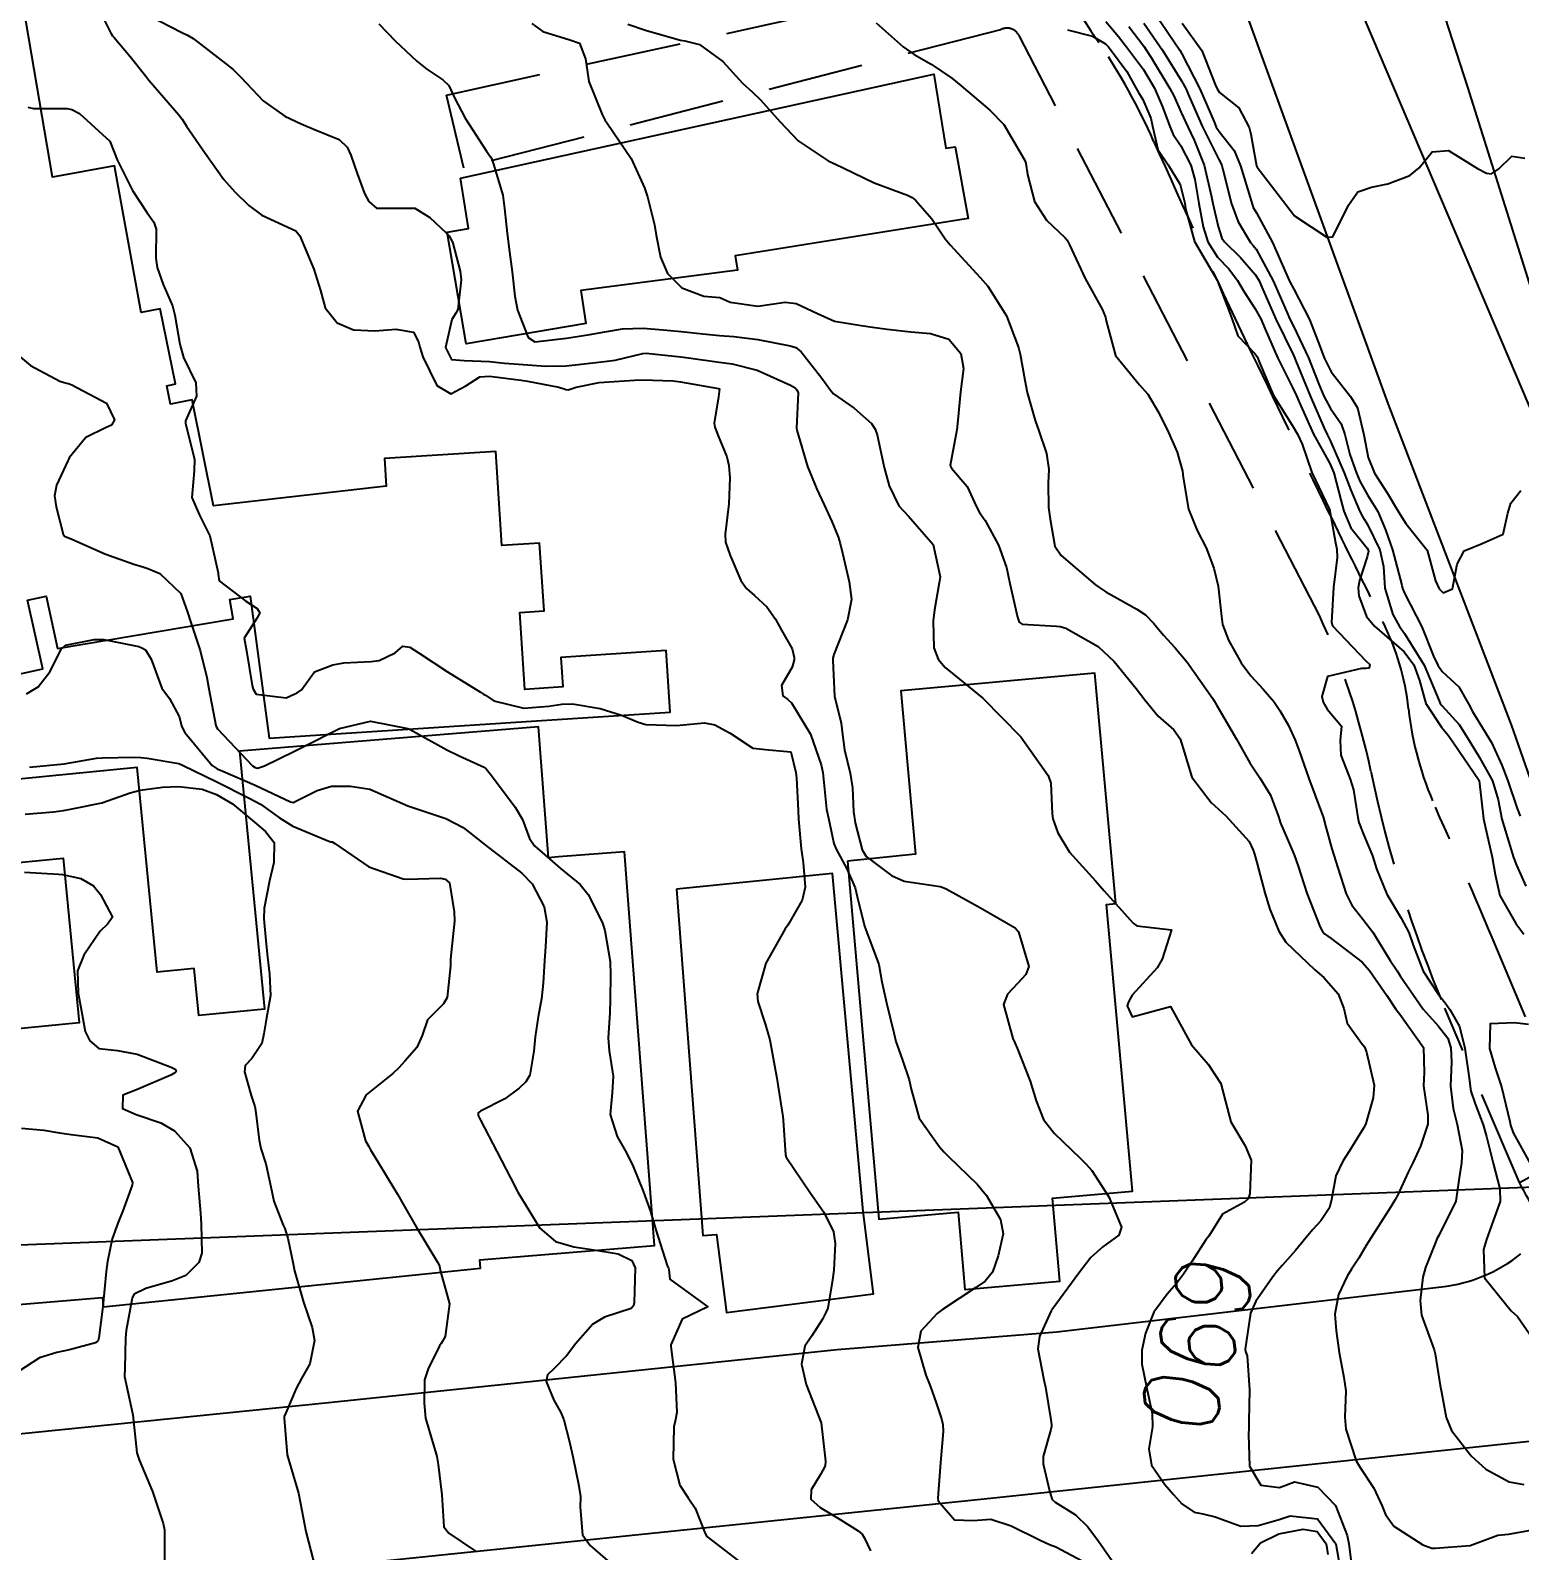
# Model space of a CAD drawing. Header units: metres. Extents: x 298520 to 308411, y 7433745 to 7450750.
# Drawn here: x 300300 to 300377.8, y 7444988.6 to 7445068 of the extents above; entities that cross this region are included whole.
import ezdxf
from ezdxf.enums import TextEntityAlignment as Align

# ---------------------------------------------------------------- set-up
doc = ezdxf.new("R2010")
doc.units = ezdxf.units.M
doc.header["$LTSCALE"] = 10
doc.linetypes.add('CONTINUO', pattern=[0])
doc.linetypes.add('DASHED', pattern=[0.75, 0.5, -0.25])
for name, color, linetype in [('Cotas', 45, 'Continuous'), ('Curvas de Nivel 1m', 11, 'Continuous'), ('Curvas de Nivel 5m', 15, 'Continuous'), ('Edificações', 30, 'Continuous'), ('TEXTO', 45, 'Continuous'), ('Vias Primárias', 230, 'Continuous'), ('Vias Secundárias', 230, 'DASHED')]:
    doc.layers.add(name, color=color, linetype=linetype)
doc.styles.add('Style-STANDARD', font='STANDARD.shx')

msp = doc.modelspace()

# ---------------------------------------------------------------- linework, layer by layer
at = {"layer": 'Curvas de Nivel 1m', "flags": 128}
for points, elevation in [([(300303.274, 7445069.689), (300304.175, 7445067.9), (300304.262, 7445067.767), (300304.34, 7445067.677), (300305.186, 7445066.687), (300305.989, 7445065.652), (300306.15, 7445065.45), (300307.723, 7445063.636), (300307.89, 7445063.403), (300308.117, 7445063.044), (300309.096, 7445061.62), (300310.083, 7445060.254), (300310.659, 7445059.601), (300311.375, 7445058.899), (300312.061, 7445058.378), (300313.847, 7445057.562), (300314.05, 7445057.297), (300314.773, 7445055.553), (300315.126, 7445054.44), (300315.377, 7445053.546), (300315.995, 7445052.747), (300316.848, 7445052.383), (300317.991, 7445052.34), (300319.067, 7445052.425), (300319.991, 7445052.272), (300320.254, 7445051.755), (300320.319, 7445051.485), (300320.476, 7445050.984), (300321.205, 7445049.477), (300321.949, 7445049.051), (300322.726, 7445049.458), (300323.466, 7445049.94), (300323.961, 7445049.97), (300325.627, 7445049.754), (300325.957, 7445049.711), (300327.591, 7445049.395), (300327.87, 7445049.309), (300327.952, 7445049.275), (300328.081, 7445049.259), (300328.491, 7445049.385), (300329.702, 7445049.628), (300329.957, 7445049.652), (300331.554, 7445049.759), (300331.959, 7445049.777), (300333.569, 7445049.716), (300333.958, 7445049.668), (300335.939, 7445049.314), (300335.991, 7445049.299), (300335.949, 7445048.889), (300335.721, 7445047.516), (300335.751, 7445047.302), (300335.928, 7445046.851), (300336.375, 7445045.751), (300336.482, 7445045.291), (300336.537, 7445044.657), (300336.477, 7445043.291), (300336.281, 7445041.708), (300336.309, 7445041.293), (300336.554, 7445040.588), (300337.104, 7445039.281), (300337.407, 7445038.855), (300337.825, 7445038.492), (300338.46, 7445037.911), (300338.92, 7445037.263), (300339.229, 7445036.68), (300339.797, 7445035.706), (300339.9, 7445035.249), (300339.899, 7445035.141), (300339.786, 7445034.756), (300339.237, 7445033.791), (300339.297, 7445033.257), (300339.567, 7445033.059), (300339.759, 7445032.881), (300340.754, 7445031.24), (300341.315, 7445029.638), (300341.389, 7445029.233), (300341.595, 7445027.33), (300341.611, 7445027.231), (300341.689, 7445026.849), (300341.972, 7445025.521), (300342.087, 7445025.224), (300342.642, 7445024.231), (300343.087, 7445023.208), (300343.193, 7445022.761), (300343.579, 7445021.201), (300343.621, 7445021.069), (300344.324, 7445019.193), (300344.487, 7445018.288), (300344.726, 7445017.188), (300345.112, 7445015.63), (300345.218, 7445015.183), (300345.539, 7445014.249), (300345.916, 7445013.176), (300346.007, 7445012.686), (300346.431, 7445011.171), (300347.488, 7445009.658), (300347.729, 7445009.4), (300347.972, 7445009.153), (300349.462, 7445007.709), (300349.961, 7445007.125), (300350.691, 7445005.867), (300350.834, 7445005.116), (300350.563, 7445003.971), (300350.26, 7445003.121), (300349.886, 7445002.637), (300349.395, 7445002.306), (300347.66, 7445001.156), (300347.381, 7445000.945), (300346.516, 7445000.024), (300346.368, 7444999.17), (300346.781, 7444997.726), (300347.004, 7444997.163), (300347.324, 7444996.287), (300347.602, 7444995.441), (300347.674, 7444995.155), (300347.687, 7444994.775), (300347.54, 7444993.156), (300347.402, 7444991.296), (300347.423, 7444991.158), (300348.273, 7444990.165), (300349.253, 7444990.135), (300350.185, 7444990.189), (300351.25, 7444989.856), (300352.765, 7444989.095), (300353.24, 7444988.878), (300353.573, 7444988.75), (300355.225, 7444987.877)], 692), ([(300306.185, 7445068.815), (300307.874, 7445067.935), (300308.175, 7445067.806), (300308.464, 7445067.627), (300310.16, 7445066.323), (300310.56, 7445066.007), (300310.967, 7445065.598), (300312.135, 7445064.363), (300313.265, 7445063.569), (300314.119, 7445063.153), (300314.809, 7445062.86), (300316.111, 7445062.339), (300316.522, 7445061.948), (300316.72, 7445061.531), (300317.051, 7445060.563), (300317.433, 7445059.52), (300317.653, 7445059.101), (300318.065, 7445058.759), (300318.81, 7445058.758), (300320.066, 7445058.752), (300320.848, 7445058.266), (300321.699, 7445057.465), (300321.873, 7445057.285), (300322.048, 7445056.928), (300322.439, 7445055.456), (300322.477, 7445055.004), (300322.315, 7445053.457), (300322.205, 7445053.254), (300321.998, 7445052.929), (300321.667, 7445051.465), (300321.974, 7445050.841), (300322.645, 7445050.781), (300323.972, 7445050.734), (300324.751, 7445050.652), (300325.97, 7445050.559), (300326.887, 7445050.488), (300327.97, 7445050.504), (300328.757, 7445050.596), (300329.973, 7445050.73), (300330.53, 7445050.809), (300331.98, 7445051.145), (300332.165, 7445051.162), (300333.978, 7445050.969), (300334.375, 7445050.918), (300335.974, 7445050.702), (300336.654, 7445050.609), (300337.968, 7445050.286), (300339.714, 7445049.495), (300339.954, 7445049.35), (300340.044, 7445049.249), (300340.102, 7445049.098), (300340.025, 7445047.249), (300340.035, 7445047.146), (300340.595, 7445045.243), (300341.076, 7445044.057), (300341.469, 7445043.234), (300341.874, 7445042.37), (300342.204, 7445041.563), (300342.305, 7445041.223), (300342.437, 7445040.638), (300342.779, 7445039.216), (300342.892, 7445038.282), (300342.69, 7445037.217), (300341.974, 7445035.406), (300341.923, 7445035.228), (300341.917, 7445035.103), (300342.005, 7445033.226), (300342.351, 7445031.823), (300342.424, 7445031.22), (300342.523, 7445030.426), (300342.826, 7445029.213), (300342.939, 7445028.445), (300342.999, 7445027.21), (300343.081, 7445026.603), (300343.451, 7445025.203), (300343.668, 7445024.853), (300344.982, 7445023.858), (300345.648, 7445023.551), (300347.529, 7445023.277), (300347.644, 7445023.251), (300347.849, 7445023.157), (300349.008, 7445022.51), (300349.633, 7445022.159), (300351.451, 7445021.112), (300351.62, 7445020.918), (300352.174, 7445019.104), (300352.012, 7445018.683), (300351.584, 7445018.231), (300351.045, 7445017.649), (300350.851, 7445017.117), (300351.337, 7445015.33), (300351.427, 7445015.111), (300351.549, 7445014.822), (300352.236, 7445013.103), (300352.548, 7445012.065), (300352.928, 7445011.096), (300353.492, 7445010.374), (300354.856, 7445009.069), (300355.171, 7445008.766), (300355.467, 7445008.429), (300356.356, 7445007.051), (300357.02, 7445005.461), (300356.881, 7445005.046), (300356.038, 7445004.44), (300355.415, 7445003.874), (300354.781, 7445003.069), (300353.384, 7445001.159), (300353.355, 7445001.119), (300353.328, 7445001.091), (300352.719, 7444999.747), (300352.642, 7444999.097), (300352.953, 7444997.479), (300353.036, 7444997.093), (300353.316, 7444995.394), (300353.357, 7444995.133), (300353.361, 7444995.089), (300353.355, 7444995.046), (300353.31, 7444994.893), (300352.912, 7444993.47), (300352.916, 7444993.094), (300353.268, 7444991.613), (300353.395, 7444991.219), (300353.552, 7444991.086), (300354.613, 7444990.426), (300355.25, 7444989.803), (300355.81, 7444989.054), (300357.213, 7444987.04)], 691), ([(300358.707, 7445069.025), (300359.8, 7445067.391), (300360.055, 7445067.011), (300360.17, 7445066.825), (300361.117, 7445065), (300361.855, 7445063.263), (300361.97, 7445062.992), (300362.121, 7445062.759), (300362.906, 7445061.773), (300363.233, 7445060.973), (300363.732, 7445059.312), (300363.839, 7445058.964), (300363.903, 7445058.794), (300364.068, 7445058.5), (300364.905, 7445056.951), (300365.606, 7445055.368), (300365.8, 7445054.942), (300366.019, 7445054.521), (300366.844, 7445052.932), (300367.379, 7445051.536), (300367.613, 7445050.924), (300367.972, 7445050.193), (300368.986, 7445048.905), (300369.351, 7445048.303), (300369.678, 7445046.894), (300369.915, 7445045.706), (300370.243, 7445044.887), (300370.901, 7445043.871), (300371.496, 7445042.874), (300371.877, 7445042.268), (300373, 7445040.859), (300373.428, 7445039.265), (300373.625, 7445038.852), (300373.831, 7445038.644), (300374.328, 7445038.843), (300374.557, 7445040.135), (300374.928, 7445040.834), (300375.867, 7445041.21), (300376.969, 7445041.712), (300377.214, 7445042.807), (300377.362, 7445043.332), (300377.895, 7445043.985)], 682), ([(300326.183, 7445068.404), (300326.751, 7445067.984), (300328.175, 7445067.554), (300328.668, 7445067.385), (300328.983, 7445066.56), (300329.166, 7445065.38), (300329.853, 7445063.645), (300330.003, 7445063.371), (300330.121, 7445063.201), (300331.372, 7445061.357), (300332.08, 7445059.823), (300332.232, 7445059.348), (300332.599, 7445057.883), (300332.69, 7445057.34), (300332.901, 7445056.197), (300333.277, 7445055.331), (300334.022, 7445054.589), (300335.181, 7445054.143), (300336.011, 7445054.073), (300336.548, 7445053.832), (300338.006, 7445053.623), (300339.423, 7445053.842), (300340.008, 7445053.765), (300341.125, 7445053.239), (300341.999, 7445052.849), (300343.402, 7445052.614), (300343.996, 7445052.537), (300344.766, 7445052.421), (300345.994, 7445052.292), (300347.029, 7445052.2), (300347.99, 7445051.899), (300348.612, 7445051.144), (300348.745, 7445050.369), (300348.588, 7445049.15), (300348.453, 7445047.667), (300348.411, 7445047.153), (300348.058, 7445045.301), (300348.117, 7445045.157), (300348.948, 7445044.199), (300349.426, 7445043.137), (300349.58, 7445042.835), (300349.876, 7445042.412), (300350.586, 7445041.123), (300350.997, 7445039.967), (300351.177, 7445039.117), (300351.57, 7445037.357), (300351.663, 7445037.111), (300351.812, 7445036.996), (300353.621, 7445036.893), (300353.811, 7445036.878), (300354.105, 7445036.782), (300355.801, 7445035.836), (300356.627, 7445035.052), (300357.772, 7445033.631), (300358.228, 7445033.033), (300358.927, 7445032.195), (300359.748, 7445031.473), (300360.087, 7445031.007), (300360.244, 7445030.497), (300360.691, 7445029), (300361.7, 7445027.68), (300362.466, 7445026.982), (300363.68, 7445025.63), (300363.895, 7445025.187), (300363.969, 7445024.966), (300364.097, 7445024.533), (300364.504, 7445022.957), (300364.77, 7445022.089), (300365.238, 7445020.946), (300365.614, 7445020.362), (300367.126, 7445018.925), (300367.589, 7445018.518), (300368.337, 7445017.665), (300368.643, 7445016.904), (300368.805, 7445016.141), (300369.555, 7445015.079), (300369.714, 7445014.888), (300369.819, 7445014.617), (300370.232, 7445012.883), (300370.173, 7445012.227), (300369.782, 7445010.887), (300369.698, 7445010.69), (300369.495, 7445010.361), (300368.93, 7445009.456), (300368.585, 7445008.909), (300368.223, 7445008.155), (300367.988, 7445006.915), (300367.889, 7445006.475), (300367.442, 7445005.803), (300367.022, 7445005.339), (300366.666, 7445004.928), (300366.106, 7445004.25), (300365.411, 7445003.465), (300365.162, 7445003.188), (300364.979, 7445002.946), (300364.032, 7445001.603), (300363.75, 7445000.964), (300363.48, 7444999.084), (300363.498, 7444998.968), (300363.584, 7444998.742), (300363.711, 7444996.964), (300363.67, 7444995.318), (300363.666, 7444994.965), (300363.656, 7444994.616), (300363.704, 7444992.964), (300364.301, 7444991.982), (300365.272, 7444991.857), (300366.052, 7444992.155), (300367.272, 7444991.876), (300368.207, 7444990.911), (300368.806, 7444989.346), (300368.902, 7444988.903), (300369.146, 7444986.968)], 689), ([(300331.203, 7445068.375), (300332.18, 7445068.035), (300333.958, 7445067.539), (300334.175, 7445067.502), (300334.949, 7445067.312), (300336.16, 7445066.412), (300337.191, 7445065.284), (300337.693, 7445064.831), (300338.134, 7445064.421), (300339.165, 7445063.26), (300340.113, 7445062.276), (300341.679, 7445061.234), (300342.1, 7445061.038), (300342.457, 7445060.865), (300344.086, 7445060.076), (300345.83, 7445059.429), (300346.075, 7445059.317), (300346.248, 7445059.177), (300347.095, 7445058.196), (300347.798, 7445057.154), (300348.048, 7445056.827), (300349.629, 7445055.134), (300350.018, 7445054.675), (300351.004, 7445053.12), (300351.635, 7445051.465), (300351.722, 7445051.113), (300351.963, 7445049.758), (300352.087, 7445049.108), (300352.491, 7445047.654), (300352.697, 7445047.099), (300353.091, 7445045.917), (300353.208, 7445045.09), (300353.178, 7445044.373), (300353.2, 7445043.09), (300353.282, 7445042.494), (300353.532, 7445041.085), (300353.855, 7445040.582), (300355.651, 7445039.062), (300355.832, 7445038.928), (300356.197, 7445038.689), (300357.82, 7445037.787), (300358.275, 7445037.491), (300358.708, 7445037.027), (300359.211, 7445036.423), (300359.801, 7445035.781), (300360.441, 7445035.004), (300361.765, 7445033.136), (300361.859, 7445032.989), (300361.997, 7445032.751), (300363.023, 7445030.977), (300363.725, 7445029.748), (300364.245, 7445028.962), (300364.806, 7445028.056), (300365.216, 7445026.947), (300365.331, 7445026.587), (300365.681, 7445025.79), (300366.045, 7445024.936), (300366.254, 7445024.344), (300366.708, 7445022.929), (300367.393, 7445021.154), (300367.517, 7445020.921), (300367.621, 7445020.809), (300367.977, 7445020.556), (300369.599, 7445019.323), (300369.987, 7445018.886), (300370.881, 7445017.576), (300371.351, 7445016.872), (300371.57, 7445016.611), (300372.799, 7445014.858), (300372.846, 7445013.545), (300372.812, 7445012.857), (300373.037, 7445011.325), (300373.024, 7445010.855), (300372.646, 7445009.698), (300372.259, 7445008.862), (300371.997, 7445008.336), (300371.456, 7445007.161), (300371.311, 7445006.872), (300371.099, 7445006.525), (300370.044, 7445004.891), (300369.81, 7445004.511), (300369.417, 7445003.848), (300369.044, 7445003.268), (300368.815, 7445002.906), (300368.357, 7445001.946), (300368.174, 7445000.912), (300368.236, 7445000.046), (300368.397, 7444998.91), (300368.643, 7444997.604), (300368.738, 7444996.906), (300368.689, 7444995.537), (300368.741, 7444994.906), (300369.288, 7444993.248), (300369.489, 7444992.897), (300370.205, 7444991.819), (300370.647, 7444990.879), (300370.825, 7444990.443), (300371.253, 7444989.83), (300372.777, 7444988.855), (300373.24, 7444988.682), (300373.413, 7444988.675), (300375.243, 7444988.82), (300376.694, 7444989.36), (300377.249, 7444989.419), (300378.411, 7444989.629)], 688), ([(300344.185, 7445068.44), (300345.605, 7445067.186), (300346.167, 7445066.789), (300347.053, 7445066.273), (300348.149, 7445065.548), (300348.638, 7445065.145), (300350.13, 7445063.878), (300350.852, 7445063.123), (300351.942, 7445061.274), (300352.005, 7445061.111), (300352.094, 7445060.517), (300352.469, 7445059.104), (300353.09, 7445058.121), (300354.054, 7445057.213), (300354.164, 7445057.079), (300354.298, 7445056.829), (300355.117, 7445055.069), (300356.007, 7445053.47), (300356.172, 7445053.058), (300356.207, 7445052.852), (300356.705, 7445051.053), (300357.96, 7445049.52), (300358.397, 7445049.033), (300358.96, 7445048.042), (300359.473, 7445047.017), (300359.918, 7445045.985), (300360.194, 7445045.007), (300360.238, 7445044.668), (300360.514, 7445043.004), (300360.973, 7445041.898), (300361.432, 7445040.994), (300361.847, 7445039.927), (300362.072, 7445038.986), (300362.237, 7445037.404), (300362.297, 7445036.985), (300362.614, 7445036.169), (300363.278, 7445034.975), (300363.776, 7445034.294), (300364.412, 7445033.603), (300364.97, 7445032.952), (300365.297, 7445032.486), (300365.75, 7445031.694), (300366.088, 7445030.937), (300366.3, 7445030.369), (300366.811, 7445028.929), (300367.466, 7445027.152), (300367.549, 7445026.921), (300367.688, 7445026.449), (300368.011, 7445025.249), (300368.113, 7445024.913), (300368.324, 7445024.249), (300368.754, 7445022.903), (300369.048, 7445022.309), (300369.63, 7445021.577), (300370.149, 7445020.885), (300371.066, 7445019.41), (300371.423, 7445018.872), (300371.59, 7445018.617), (300372.784, 7445016.858), (300373.564, 7445015.994), (300374.071, 7445015.355), (300374.226, 7445014.84), (300374.267, 7445014.114), (300374.221, 7445012.84), (300374.348, 7445011.674), (300374.567, 7445010.834), (300374.831, 7445009.481), (300374.795, 7445008.83), (300374.672, 7445008.039), (300374.491, 7445006.834), (300373.611, 7445005.024), (300373.498, 7445004.849), (300373.475, 7445004.806), (300373.43, 7445004.672), (300372.914, 7445003.351), (300372.762, 7445002.856), (300372.625, 7445001.623), (300372.701, 7445000.857), (300373.356, 7444999.057), (300373.417, 7444998.849), (300373.676, 7444997.185), (300373.745, 7444996.844), (300373.994, 7444995.515), (300374.262, 7444994.836), (300375.293, 7444993.516), (300376.068, 7444992.812), (300377.276, 7444992.153), (300378.051, 7444992.017)], 687), ([(300354.183, 7445068.077), (300355.499, 7445067.748), (300356.176, 7445067.352), (300356.32, 7445067.203), (300356.433, 7445067.056), (300357.297, 7445065.901), (300357.757, 7445065.036), (300357.902, 7445064.795), (300358.137, 7445064.44), (300358.548, 7445063.455), (300358.64, 7445063.032), (300358.909, 7445061.826), (300359.461, 7445061.02), (300360.088, 7445059.997), (300360.321, 7445059.008), (300360.364, 7445058.713), (300360.835, 7445057.002), (300362.023, 7445054.99), (300362.574, 7445053.547), (300362.774, 7445052.978), (300363.092, 7445052.072), (300363.985, 7445051.159), (300364.116, 7445050.959), (300364.215, 7445050.722), (300364.967, 7445048.95), (300365.938, 7445047.405), (300366.213, 7445046.937), (300366.456, 7445046.404), (300366.966, 7445044.929), (300367.884, 7445042.994), (300367.899, 7445042.936), (300367.906, 7445042.92), (300368.197, 7445041.246), (300368.278, 7445040.914), (300368.284, 7445040.486), (300368.091, 7445038.916), (300367.99, 7445037.093), (300368.048, 7445036.916), (300369.786, 7445035.087), (300369.992, 7445034.888), (300369.965, 7445034.704), (300369.781, 7445034.675), (300369.56, 7445034.672), (300367.776, 7445034.26), (300367.482, 7445033.207), (300367.562, 7445032.922), (300367.759, 7445032.547), (300368.512, 7445031.67), (300368.438, 7445030.91), (300368.485, 7445030.155), (300368.968, 7445028.901), (300369.142, 7445028.333), (300369.372, 7445026.895), (300369.43, 7445026.634), (300369.684, 7445025.97), (300370.132, 7445024.885), (300370.346, 7445024.2), (300370.878, 7445022.878), (300371.63, 7445021.627), (300372.044, 7445020.866), (300372.263, 7445020.214), (300372.793, 7445018.858), (300373.581, 7445017.624), (300373.931, 7445017.199), (300374.188, 7445016.841), (300374.681, 7445015.951), (300374.972, 7445014.829), (300375.212, 7445013.14), (300375.238, 7445012.824), (300375.272, 7445012.575), (300375.514, 7445011.911), (300375.926, 7445010.816), (300376.095, 7445010.213), (300376.438, 7445008.81), (300376.795, 7445007.471), (300376.807, 7445006.806), (300376.45, 7445005.803), (300376.101, 7445004.813), (300375.942, 7445004.298), (300376, 7445002.814), (300377.386, 7445001.094), (300377.719, 7445000.797), (300378.498, 7444999.656)], 686), ([(300357.397, 7445068.254), (300358.175, 7445067.219), (300358.305, 7445067.029), (300358.561, 7445066.632), (300359.543, 7445065.016), (300359.745, 7445064.621), (300360.13, 7445063.759), (300360.477, 7445063.006), (300360.817, 7445062.302), (300361.344, 7445060.998), (300361.727, 7445059.345), (300361.792, 7445058.993), (300362.061, 7445057.787), (300362.252, 7445057.184), (300362.394, 7445056.985), (300363.239, 7445056.171), (300364.027, 7445055.257), (300364.208, 7445054.958), (300364.359, 7445054.617), (300365.085, 7445052.949), (300365.984, 7445051.091), (300366.056, 7445050.939), (300366.111, 7445050.809), (300366.886, 7445048.931), (300367.606, 7445047.254), (300367.766, 7445046.922), (300367.928, 7445046.596), (300368.664, 7445044.909), (300369.001, 7445044.011), (300369.482, 7445042.896), (300369.622, 7445042.635), (300369.876, 7445042.214), (300370.524, 7445040.883), (300370.71, 7445040.021), (300370.779, 7445038.881), (300371.196, 7445037.5), (300371.546, 7445036.873), (300371.808, 7445036.516), (300372.84, 7445034.859), (300373.627, 7445032.989), (300373.679, 7445032.851), (300373.762, 7445032.737), (300374.669, 7445031.753), (300375.245, 7445030.827), (300375.731, 7445030.026), (300376.411, 7445028.813), (300376.704, 7445027.809), (300376.902, 7445026.808), (300377.44, 7445025.028), (300377.512, 7445024.802), (300377.659, 7445024.395), (300378.156, 7445023.3)], 684), ([(300358.187, 7445068.425), (300359.149, 7445067.02), (300360.149, 7445065.416), (300360.368, 7445065.008), (300360.547, 7445064.598), (300361.246, 7445062.999), (300362.106, 7445061.288), (300362.214, 7445061.099), (300362.259, 7445060.988), (300362.317, 7445060.769), (300362.77, 7445058.98), (300363.12, 7445058.03), (300363.758, 7445056.964), (300363.895, 7445056.807), (300364.048, 7445056.604), (300364.945, 7445054.951), (300365.679, 7445053.27), (300365.821, 7445052.942), (300365.999, 7445052.575), (300366.788, 7445050.932), (300367.332, 7445049.556), (300367.585, 7445048.924), (300367.946, 7445048.267), (300368.502, 7445047.475), (300368.688, 7445046.909), (300368.944, 7445045.878), (300369.304, 7445044.899), (300369.476, 7445044.474), (300369.891, 7445043.726), (300370.413, 7445042.885), (300370.822, 7445041.932), (300371.191, 7445040.877), (300371.672, 7445039.035), (300371.712, 7445038.871), (300371.83, 7445038.576), (300372.712, 7445036.861), (300373.325, 7445035.32), (300373.545, 7445034.852), (300373.78, 7445034.515), (300374.658, 7445033.723), (300375.155, 7445032.829), (300375.36, 7445032.427), (300375.753, 7445031.806), (300376.354, 7445030.814), (300376.907, 7445029.627), (300377.222, 7445028.805), (300377.698, 7445027.354), (300377.853, 7445026.956)], 683), ([(300360.187, 7445068.428), (300361.205, 7445067), (300361.916, 7445065.223), (300362.007, 7445064.991), (300362.141, 7445064.797), (300363.15, 7445063.991), (300363.684, 7445062.967), (300363.779, 7445062.624), (300364.079, 7445060.96), (300364.102, 7445060.888), (300365.603, 7445058.945), (300366.067, 7445058.349), (300367.748, 7445057.231), (300368.056, 7445057.256), (300368.88, 7445058.908), (300369.374, 7445059.611), (300370.087, 7445059.85), (300370.946, 7445060.026), (300372.089, 7445060.46), (300372.578, 7445060.863), (300373.253, 7445061.705), (300374.107, 7445061.764), (300375.631, 7445060.825), (300376.09, 7445060.573), (300376.362, 7445060.546), (300376.737, 7445060.814), (300377.431, 7445061.479), (300378.101, 7445061.36)], 681), ([(300299.828, 7445064.032), (300300.126, 7445063.963), (300301.875, 7445063.956), (300302.126, 7445063.909), (300302.532, 7445063.696), (300304.109, 7445062.251), (300304.342, 7445061.678), (300304.495, 7445061.278), (300305.303, 7445059.668), (300306.061, 7445058.499), (300306.422, 7445058.02), (300306.538, 7445057.653), (300306.524, 7445056.139), (300306.589, 7445055.652), (300306.908, 7445054.759), (300307.384, 7445053.639), (300307.522, 7445053.161), (300307.77, 7445051.633), (300307.972, 7445050.935), (300308.603, 7445049.624), (300308.651, 7445048.918), (300308.077, 7445047.629), (300308.073, 7445047.487), (300308.542, 7445045.624), (300308.519, 7445045.009), (300308.397, 7445043.625), (300308.8, 7445042.694), (300309.338, 7445041.615), (300309.771, 7445039.683), (300309.777, 7445039.611), (300309.838, 7445039.257), (300311.219, 7445038.199), (300311.816, 7445037.816), (300311.956, 7445037.588), (300311.81, 7445037.332), (300311.132, 7445036.264), (300311.269, 7445035.595), (300311.56, 7445033.798), (300311.612, 7445033.592), (300311.76, 7445033.336), (300313.338, 7445033.145), (300313.761, 7445033.333), (300313.914, 7445033.406), (300314.142, 7445033.556), (300314.819, 7445034.508), (300315.783, 7445034.867), (300316.343, 7445034.973), (300317.786, 7445035.053), (300318.201, 7445035.092), (300319.03, 7445035.498), (300319.442, 7445035.848), (300319.796, 7445035.8), (300320.292, 7445035.485), (300321.778, 7445034.508), (300323.491, 7445033.444), (300323.661, 7445033.34), (300323.761, 7445033.28), (300324.202, 7445032.992), (300325.755, 7445032.613), (300327.065, 7445032.709), (300327.757, 7445032.808), (300328.315, 7445032.827), (300329.755, 7445032.587), (300330.876, 7445032.234), (300331.748, 7445031.867), (300332.148, 7445031.745), (300333.747, 7445031.693), (300335.207, 7445031.847), (300335.747, 7445031.735), (300336.558, 7445031.292), (300337.731, 7445030.518), (300338.569, 7445030.429), (300339.729, 7445030.314), (300339.988, 7445029.247), (300340.015, 7445028.942), (300340.104, 7445027.246), (300340.129, 7445026.805), (300340.256, 7445025.244), (300340.374, 7445024.531), (300340.467, 7445023.242), (300340.308, 7445022.572), (300339.624, 7445021.342), (300339.561, 7445021.251), (300339.428, 7445021.06), (300338.414, 7445019.268), (300337.97, 7445017.667), (300337.998, 7445017.274), (300338.385, 7445016.091), (300338.619, 7445015.264), (300338.866, 7445013.927), (300338.984, 7445013.258), (300339.069, 7445012.808), (300339.302, 7445011.253), (300339.318, 7445011.069), (300339.444, 7445009.251), (300339.481, 7445009.134), (300340.756, 7445007.237), (300341.443, 7445006.244), (300341.95, 7445005.225), (300342.037, 7445004.611), (300341.966, 7445003.224), (300341.907, 7445002.716), (300341.65, 7445001.227), (300341.573, 7445001.036), (300341.377, 7445000.657), (300340.827, 7444999.777), (300340.458, 7444999.239), (300340.279, 7444998.31), (300340.524, 7444997.238), (300341.313, 7444995.23), (300341.542, 7444993.227), (300341.515, 7444992.994), (300341.276, 7444992.526), (300340.78, 7444991.723), (300340.777, 7444991.235), (300341.259, 7444990.802), (300342.3, 7444990.172), (300343.247, 7444989.593), (300343.452, 7444989.414), (300343.578, 7444989.205), (300343.886, 7444988.547)], 693), ([(300298.5, 7445051.745), (300299.965, 7445050.516), (300301.493, 7445049.707), (300301.854, 7445049.603), (300301.952, 7445049.575), (300302.136, 7445049.513), (300303.942, 7445048.558), (300304.364, 7445047.676), (300304.197, 7445047.41), (300303.929, 7445047.276), (300302.853, 7445046.761), (300301.984, 7445045.699), (300301.964, 7445045.648), (300301.91, 7445045.533), (300301.326, 7445044.274), (300301.223, 7445043.71), (300301.307, 7445043.138), (300301.672, 7445041.703), (300301.752, 7445041.592), (300301.861, 7445041.548), (300302.09, 7445041.468), (300303.853, 7445040.681), (300305.376, 7445040.137), (300305.846, 7445039.989), (300306.096, 7445039.907), (300306.73, 7445039.647), (300307.827, 7445038.597), (300308.17, 7445037.626), (300308.342, 7445037.09), (300308.846, 7445035.619), (300309.186, 7445034.201), (300309.284, 7445033.615), (300309.658, 7445031.696), (300309.684, 7445031.611), (300309.742, 7445031.522), (300311.577, 7445029.591), (300311.722, 7445029.505), (300311.835, 7445029.474), (300312.197, 7445029.583), (300313.731, 7445030.336), (300314.543, 7445030.743), (300315.741, 7445031.346), (300316.121, 7445031.534), (300317.747, 7445031.933), (300319.688, 7445031.546), (300319.743, 7445031.527), (300319.815, 7445031.489), (300321.733, 7445030.435), (300322.382, 7445030.113), (300323.723, 7445029.495), (300323.789, 7445029.439), (300324.064, 7445029.09), (300325.31, 7445027.424), (300325.686, 7445026.778), (300326.06, 7445025.797), (300326.321, 7445025.41), (300327.655, 7445024.23), (300328.711, 7445023.384), (300329.13, 7445022.87), (300329.628, 7445021.876), (300329.87, 7445021.368), (300330.001, 7445020.984), (300330.274, 7445019.363), (300330.3, 7445018.656), (300330.274, 7445017.363), (300330.255, 7445016.674), (300330.173, 7445015.364), (300330.222, 7445014.684), (300330.427, 7445013.361), (300330.388, 7445012.487), (300330.271, 7445011.362), (300330.641, 7445010.209), (300331.131, 7445009.354), (300331.472, 7445008.635), (300332.009, 7445007.342), (300332.39, 7445006.283), (300332.662, 7445005.332), (300333.26, 7445003.467), (300333.319, 7445003.321), (300333.338, 7445003.257), (300333.397, 7445002.752), (300335.383, 7445001.3), (300334.035, 7445000.655), (300333.456, 7444999.319), (300333.457, 7444999.224), (300333.699, 7444997.325), (300333.769, 7444995.774), (300333.676, 7444995.325), (300333.612, 7444995.022), (300333.573, 7444993.326), (300333.92, 7444991.97), (300334.359, 7444991.314), (300334.72, 7444990.77), (300335.244, 7444989.443), (300335.338, 7444989.299), (300337.221, 7444987.837)], 694), ([(300299.919, 7445029.528), (300301.723, 7445029.7), (300303.411, 7445029.998), (300303.726, 7445030.015), (300305.344, 7445030.047), (300305.727, 7445030.034), (300306.068, 7445029.997), (300307.724, 7445029.709), (300307.921, 7445029.628), (300309.71, 7445028.747), (300311.394, 7445027.897), (300311.695, 7445027.748), (300311.987, 7445027.586), (300312.983, 7445026.867), (300313.682, 7445026.428), (300315.57, 7445025.645), (300315.674, 7445025.624), (300315.748, 7445025.613), (300315.876, 7445025.537), (300317.655, 7445024.303), (300319.458, 7445023.68), (300319.646, 7445023.664), (300321.41, 7445023.709), (300321.646, 7445023.66), (300321.867, 7445023.467), (300322.123, 7445021.958), (300322.141, 7445021.462), (300321.963, 7445019.821), (300321.935, 7445019.465), (300321.93, 7445019.133), (300321.747, 7445017.467), (300321.57, 7445017.152), (300320.732, 7445016.308), (300320.449, 7445015.481), (300320.159, 7445014.868), (300319.533, 7445014.142), (300319.225, 7445013.796), (300318.907, 7445013.496), (300317.512, 7445012.388), (300317.069, 7445011.524), (300317.488, 7445009.989), (300317.653, 7445009.686), (300317.747, 7445009.516), (300318.16, 7445008.822), (300318.969, 7445007.497), (300319.149, 7445007.194), (300319.445, 7445006.665), (300320.131, 7445005.483), (300321.241, 7445003.636), (300321.336, 7445003.471), (300321.352, 7445003.42), (300321.4, 7445003.141), (300321.764, 7445001.842), (300321.876, 7445001.463), (300321.645, 7444999.745), (300321.496, 7444999.468), (300321.439, 7444999.391), (300321.36, 7444999.258), (300320.755, 7444998.062), (300320.575, 7444997.478), (300320.545, 7444996.254), (300320.628, 7444995.477), (300321.174, 7444993.591), (300321.209, 7444993.471), (300321.287, 7444993.064), (300321.477, 7444991.467), (300321.584, 7444989.802), (300321.849, 7444989.461), (300323.229, 7444988.53)], 696), ([(300299.686, 7445027.068), (300301.17, 7445027.19), (300301.688, 7445027.249), (300302.064, 7445027.321), (300303.693, 7445027.656), (300303.711, 7445027.661), (300303.754, 7445027.679), (300305.179, 7445028.186), (300305.703, 7445028.31), (300306.869, 7445028.479), (300307.706, 7445028.508), (300308.946, 7445028.376), (300309.7, 7445028.099), (300310.52, 7445027.602), (300311.683, 7445026.639), (300312.256, 7445026.158), (300312.7, 7445025.575), (300312.693, 7445024.539), (300312.467, 7445023.578), (300312.186, 7445022.139), (300312.162, 7445021.582), (300312.291, 7445020.261), (300312.354, 7445019.579), (300312.47, 7445018.697), (300312.522, 7445017.576), (300312.291, 7445016.31), (300312.167, 7445015.581), (300312.061, 7445015.067), (300311.533, 7445014.293), (300311.198, 7445013.923), (300311.157, 7445013.594), (300311.51, 7445012.347), (300311.699, 7445011.781), (300311.738, 7445011.586), (300311.921, 7445010.017), (300312.017, 7445009.582), (300312.265, 7445008.784), (300312.528, 7445007.574), (300312.692, 7445006.818), (300313.179, 7445005.564), (300313.259, 7445005.391), (300313.426, 7445004.886), (300313.698, 7445003.557), (300313.777, 7445003.187), (300314.24, 7445001.551), (300314.699, 7445000.218), (300314.822, 7444999.545), (300314.571, 7444998.321), (300314.139, 7444997.552), (300313.858, 7444997.025), (300313.315, 7444995.754), (300313.233, 7444995.561), (300313.23, 7444995.479), (300313.303, 7444994.617), (300313.387, 7444993.559), (300313.416, 7444993.434), (300313.98, 7444991.553), (300314.151, 7444990.654), (300314.361, 7444989.549), (300314.757, 7444988.007)], 697), ([(300299.647, 7445024.026), (300301.425, 7445023.933), (300301.646, 7445023.908), (300302.59, 7445023.696), (300303.262, 7445023.309), (300303.635, 7445022.858), (300304.251, 7445021.674), (300303.986, 7445021.309), (300303.616, 7445020.942), (300302.749, 7445019.693), (300302.426, 7445018.862), (300302.462, 7445017.697), (300302.631, 7445016.761), (300302.83, 7445015.691), (300303.066, 7445015.205), (300303.54, 7445014.81), (300304.513, 7445014.696), (300305.536, 7445014.511), (300307.329, 7445013.83), (300307.524, 7445013.735), (300307.58, 7445013.629), (300307.571, 7445013.581), (300307.522, 7445013.537), (300307.296, 7445013.409), (300305.513, 7445012.641), (300304.801, 7445012.376), (300304.774, 7445011.667), (300305.5, 7445011.359), (300306.783, 7445010.928), (300307.492, 7445010.509), (300308.297, 7445009.622), (300308.688, 7445008.395), (300308.741, 7445007.617), (300308.851, 7445006.203), (300308.898, 7445005.615), (300308.919, 7445004.113), (300308.771, 7445003.616), (300308.089, 7445002.936), (300307.398, 7445002.651), (300305.998, 7445002.257), (300305.388, 7445001.968), (300305.281, 7445001.764), (300305.26, 7445001.661), (300304.967, 7445000.064), (300304.941, 7444999.664), (300304.903, 7444998.101), (300304.889, 7444997.664), (300305.313, 7444995.66), (300305.531, 7444993.658), (300305.641, 7444993.303), (300306.346, 7444991.649), (300306.911, 7444989.978), (300306.965, 7444989.643), (300306.966, 7444987.894)], 698), ([(300299.492, 7445010.647), (300300.667, 7445010.543), (300301.49, 7445010.402), (300302.098, 7445010.31), (300303.488, 7445010.139), (300304.539, 7445009.669), (300305.308, 7445007.808), (300305.287, 7445007.662), (300304.789, 7445006.317), (300304.538, 7445005.669), (300304.236, 7445004.86), (300303.99, 7445003.674), (300303.924, 7445003.156), (300303.783, 7445001.676), (300303.743, 7445001.313), (300303.534, 7444999.678), (300303.496, 7444999.543), (300303.359, 7444999.415), (300302.002, 7444999.052), (300301.351, 7444998.907), (300300.431, 7444998.635), (300299.336, 7444997.921)], 699), ([(300363.802, 7444988.394), (300364.28, 7444988.954), (300365.248, 7444989.424), (300366.508, 7444989.67), (300367.249, 7444989.549), (300367.717, 7444988.915), (300367.799, 7444988.349)], 691)]:
    msp.add_lwpolyline(points, dxfattribs=dict(at, elevation=elevation))
at = {"layer": 'Curvas de Nivel 5m', "flags": 128}
for points, elevation in [([(300318.182, 7445068.382), (300319.042, 7445067.501), (300320.162, 7445066.433), (300320.692, 7445066.016), (300321.53, 7445065.469), (300321.838, 7445065.162), (300322.134, 7445064.527), (300322.686, 7445063.454), (300323.816, 7445061.732), (300324.023, 7445061.441), (300324.101, 7445061.287), (300324.664, 7445059.434), (300324.758, 7445058.741), (300324.888, 7445057.432), (300325.013, 7445056.46), (300325.157, 7445055.429), (300325.3, 7445054.141), (300325.436, 7445053.426), (300325.989, 7445051.99), (300326.338, 7445051.766), (300327.988, 7445051.945), (300329.216, 7445052.153), (300329.992, 7445052.29), (300330.913, 7445052.442), (300331.994, 7445052.475), (300333.05, 7445052.39), (300333.993, 7445052.3), (300335.124, 7445052.176), (300335.991, 7445052.094), (300336.743, 7445052.041), (300337.989, 7445051.882), (300339.692, 7445051.547), (300339.985, 7445051.46), (300340.259, 7445051.247), (300341.346, 7445049.853), (300341.795, 7445049.232), (300341.951, 7445049.051), (300343.027, 7445048.297), (300343.936, 7445047.493), (300344.126, 7445047.198), (300344.229, 7445046.898), (300344.599, 7445045.193), (300344.864, 7445044.224), (300345.37, 7445043.185), (300345.878, 7445042.639), (300347.159, 7445041.167), (300347.534, 7445039.467), (300347.486, 7445039.163), (300347.24, 7445037.745), (300347.164, 7445037.166), (300347.207, 7445035.758), (300347.423, 7445035.164), (300347.787, 7445034.734), (300349.763, 7445033.13), (300351.743, 7445031.11), (300353.176, 7445029.088), (300353.312, 7445028.689), (300353.383, 7445027.085), (300353.429, 7445026.822), (300353.683, 7445026.091), (300354.29, 7445025.074), (300355.651, 7445023.574), (300356.103, 7445023.055), (300357.626, 7445021.356), (300357.815, 7445021.228), (300359.623, 7445021.01), (300359.14, 7445019.477), (300358.878, 7445019.021), (300357.578, 7445017.589), (300357.371, 7445017.246), (300357.316, 7445017.043), (300357.567, 7445016.466), (300359.573, 7445017.01), (300360.68, 7445014.999), (300361.538, 7445013.985), (300362.208, 7445012.983), (300362.455, 7445012.039), (300362.723, 7445010.978), (300363.484, 7445009.72), (300363.786, 7445008.965), (300363.72, 7445007.23), (300363.656, 7445006.967), (300363.451, 7445006.781), (300362.286, 7445006.14), (300361.579, 7445004.989), (300361.516, 7445004.905), (300361.43, 7445004.8), (300360.716, 7445003.695), (300360.256, 7445003.001), (300359.887, 7445002.517), (300359.392, 7445001.962), (300358.711, 7445001.02), (300358.267, 7444999.921), (300358.073, 7444999.029), (300358.079, 7444998.306), (300358.343, 7444997.03), (300358.625, 7444995.722), (300358.636, 7444995.027), (300358.446, 7444993.879), (300358.585, 7444993.027), (300359.273, 7444992.007), (300359.738, 7444991.484), (300360.175, 7444991.006), (300360.818, 7444990.556), (300361.258, 7444990.474), (300361.915, 7444990.325), (300363.252, 7444989.838), (300364.157, 7444989.862), (300365.255, 7444990.186), (300365.827, 7444990.365), (300367.256, 7444990.214), (300368.213, 7444988.91), (300368.437, 7444987.696)], 690), ([(300356.188, 7445068.52), (300356.86, 7445067.73), (300357.385, 7445067.042), (300358.158, 7445066.007), (300358.74, 7445065.024), (300359.162, 7445064.053), (300359.533, 7445063.019), (300359.708, 7445062.605), (300360.113, 7445062.013), (300360.639, 7445061.005), (300360.841, 7445060.254), (300361.064, 7445059), (300361.289, 7445057.77), (300361.521, 7445056.995), (300362.041, 7445056.196), (300362.623, 7445055.572), (300363.085, 7445054.974), (300363.431, 7445054.383), (300364.008, 7445053.49), (300364.295, 7445052.957), (300364.524, 7445052.429), (300365.17, 7445050.948), (300365.959, 7445049.376), (300366.165, 7445048.938), (300366.316, 7445048.57), (300367.059, 7445046.929), (300367.91, 7445045.403), (300368.107, 7445044.917), (300368.477, 7445043.499), (300368.64, 7445042.909), (300368.999, 7445042.028), (300369.864, 7445040.977), (300369.918, 7445040.889), (300369.928, 7445040.823), (300369.857, 7445040.523), (300369.451, 7445039.283), (300369.381, 7445038.897), (300369.414, 7445038.481), (300369.818, 7445037.398), (300370.246, 7445036.886), (300371.793, 7445035.548), (300372.299, 7445034.865), (300372.589, 7445034.047), (300372.926, 7445032.858), (300373.75, 7445031.604), (300374.091, 7445031.189), (300374.334, 7445030.841), (300375.713, 7445028.82), (300375.948, 7445026.817), (300376.007, 7445026.498), (300376.399, 7445024.813), (300376.556, 7445023.915), (300376.797, 7445022.808), (300377.628, 7445021.35), (300378.053, 7445020.796)], 685), ([(300299.759, 7445033.359), (300300.374, 7445033.721), (300300.98, 7445034.507), (300301.58, 7445035.703), (300301.795, 7445035.905), (300303.289, 7445036.194), (300303.798, 7445036.197), (300305.63, 7445035.826), (300305.794, 7445035.752), (300305.858, 7445035.724), (300305.982, 7445035.657), (300306.279, 7445035.159), (300306.84, 7445033.644), (300307.231, 7445033.111), (300307.748, 7445032.168), (300307.887, 7445031.629), (300308.042, 7445031.325), (300309.467, 7445029.613), (300309.72, 7445029.441), (300310.019, 7445029.307), (300311.708, 7445028.572), (300313.557, 7445027.7), (300313.695, 7445027.666), (300314.949, 7445028.303), (300315.708, 7445028.518), (300316.7, 7445028.533), (300317.706, 7445028.363), (300319.693, 7445027.49), (300321.687, 7445026.839), (300322.597, 7445026.372), (300323.674, 7445025.504), (300323.75, 7445025.439), (300325.651, 7445023.972), (300326.204, 7445023.414), (300326.818, 7445022.221), (300326.965, 7445021.407), (300326.9, 7445020.117), (300326.843, 7445019.408), (300326.767, 7445018.226), (300326.687, 7445017.409), (300326.518, 7445016.456), (300326.359, 7445015.412), (300326.293, 7445014.661), (300326.084, 7445013.414), (300325.869, 7445013.067), (300325.516, 7445012.739), (300324.76, 7445012.177), (300323.504, 7445011.525), (300323.377, 7445011.442), (300323.372, 7445011.312), (300323.499, 7445011.066), (300324.349, 7445009.431), (300325.309, 7445007.568), (300325.387, 7445007.421), (300325.452, 7445007.29), (300326.595, 7445005.408), (300327.423, 7445004.718), (300328.371, 7445004.433), (300329.416, 7445004.273), (300330.7, 7445004.071), (300331.408, 7445003.721), (300331.588, 7445003.347), (300331.539, 7445001.502), (300331.504, 7445001.348), (300331.381, 7445001.206), (300329.981, 7445000.76), (300329.373, 7445000.395), (300328.473, 7444999.383), (300328, 7444998.743), (300327.343, 7444998.08), (300326.991, 7444997.75), (300326.931, 7444997.404), (300327.323, 7444996.427), (300327.689, 7444995.767), (300327.845, 7444995.392), (300328.149, 7444994.235), (300328.335, 7444993.384), (300328.627, 7444992.026), (300328.72, 7444991.378), (300328.704, 7444990.825), (300328.825, 7444989.376), (300329.235, 7444988.819), (300330.913, 7444987.353)], 695), ([(300378.299, 7445016.059), (300377.566, 7445016.151), (300376.284, 7445016.094), (300376.259, 7445014.813), (300376.546, 7445013.801), (300376.888, 7445012.806), (300377.318, 7445010.988), (300377.359, 7445010.801), (300377.497, 7445010.399), (300378.382, 7445008.791)], 685)]:
    msp.add_lwpolyline(points, dxfattribs=dict(at, elevation=elevation))
at = {"layer": 'Edificações'}
for points in [[(300292.899, 7445032.967), (300300.604, 7445034.654), (300299.816, 7445038.249), (300300.781, 7445038.46), (300301.378, 7445035.733), (300310.558, 7445037.277), (300310.389, 7445038.28), (300311.457, 7445038.46), (300312.443, 7445031.035), (300333.417, 7445032.393), (300333.208, 7445035.62), (300327.693, 7445035.263), (300327.794, 7445033.717), (300325.812, 7445033.588), (300325.552, 7445037.615), (300326.817, 7445037.697), (300326.588, 7445041.231), (300324.618, 7445041.103), (300324.299, 7445046.034), (300318.473, 7445045.657), (300318.566, 7445044.217), (300309.543, 7445043.181), (300308.416, 7445048.735), (300307.294, 7445048.507), (300307.099, 7445049.466), (300307.552, 7445049.558), (300306.752, 7445053.495), (300305.751, 7445053.291), (300304.356, 7445060.964), (300301.122, 7445060.377), (300299.198, 7445071.648)], [(300293.68, 7445000.95), (300303.729, 7445001.788), (300303.769, 7445001.307), (300323.488, 7445003.314), (300323.454, 7445003.75), (300332.591, 7445004.508), (300331.024, 7445025.09), (300327.566, 7445024.826), (300327.054, 7445024.787), (300326.533, 7445031.632), (300310.889, 7445030.35), (300312.203, 7445016.868), (300308.767, 7445016.533), (300308.527, 7445018.995), (300306.585, 7445018.805), (300305.543, 7445029.495), (300291.2, 7445028.097)], [(300291.62, 7445023.786), (300301.68, 7445024.766), (300302.519, 7445016.15), (300292.719, 7445015.195)]]:
    msp.add_lwpolyline(points, dxfattribs=at)
for points in [[(300322.459, 7445060.316), (300347.2, 7445065.753), (300347.835, 7445061.882), (300348.309, 7445061.96), (300348.987, 7445058.213), (300336.811, 7445056.259), (300336.933, 7445055.501), (300328.745, 7445054.447), (300328.999, 7445052.725), (300322.747, 7445051.655), (300321.747, 7445057.501), (300322.877, 7445057.694)], [(300342.684, 7445024.596), (300344.32, 7445005.885), (300348.464, 7445006.247), (300348.817, 7445002.211), (300353.789, 7445002.646), (300353.41, 7445006.98), (300357.582, 7445007.345), (300356.227, 7445022.346), (300356.71, 7445022.389), (300355.622, 7445034.429), (300345.475, 7445033.513), (300346.246, 7445024.978)], [(300333.75, 7445023.137), (300335.117, 7445005.035), (300335.842, 7445005.089), (300336.364, 7445000.997), (300344.053, 7445001.977), (300343.505, 7445006.279), (300343.505, 7445006.279), (300341.898, 7445023.954)]]:
    msp.add_lwpolyline(points, close=True, dxfattribs=at)
at = {"layer": 'TEXTO', "linetype": 'CONTINUO'}
msp.add_polyline3d([(300208.25, 7445001.056, 0), (300444.229, 7445010.09, 0)], dxfattribs=at)
at = {"layer": 'Vias Primárias'}
msp.add_lwpolyline([(300350.824, 7445122.762), (300354.706, 7445109.791), (300364.319, 7445082.868), (300369.096, 7445070.122), (300381.855, 7445040.121), (300382.842, 7445040.54), (300375.122, 7445065.072), (300371.752, 7445075.487), (300365.724, 7445092.235), (300363.916, 7445096.996), (300356.182, 7445110.567), (300352.762, 7445121.416)], close=True, dxfattribs=at)
for points in [[(300384.355, 7445011.864), (300377.407, 7445031.741), (300370.964, 7445048.536), (300359.279, 7445080.689), (300357.058, 7445086.513, 0.050306), (300352.907, 7445095.776, 0.087703), (300344.673, 7445105.617, 0.026418), (300336.821, 7445111.54, 0.030737), (300334.498, 7445112.907, 0.069135), (300326.366, 7445115.715, 0.05068), (300306.794, 7445117.544, 0.070655), (300288.357, 7445114.772), (300281.06, 7445112.593), (300220.449, 7445092.05), (300190.983, 7445082.153)], [(300379.105, 7445005.604, -0.023708), (300377.817, 7445007.805), (300381.034, 7445009.552, 0.117165)], [(300226.614, 7444986.939), (300234.783, 7444987.862), (300276.283, 7444992.323), (300315.544, 7444996.298), (300342.14, 7444999.074), (300353.627, 7444999.988), (300373.747, 7445002.341, 0.139528), (300377.897, 7445004.064, -0.104728)]]:
    msp.add_lwpolyline(points, format="xyb", dxfattribs=at)
at = {"layer": 'Vias Primárias', "elevation": 705.531}
msp.add_lwpolyline([(300231.024, 7444978.872), (300278.421, 7444983.892), (300350.157, 7444991.293), (300380.165, 7444994.47, -0.096223), (300383.668, 7444994.166, -0.083143), (300390.618, 7444990.859, -0.110752), (300392.445, 7444988.859, -0.067848), (300394.973, 7444982.604), (300400.602, 7444968.14), (300406.035, 7444954.341), (300412.743, 7444934.46, -0.164059), (300412.743, 7444929.661, -0.162271), (300408.751, 7444924.374, -0.135179), (300398.114, 7444920.688), (300348.357, 7444915.683), (300270.335, 7444907.607)], format="xyb", dxfattribs=at)
at = {"layer": 'Vias Secundárias'}
msp.add_lwpolyline([(300381.034, 7445009.552), (300377.131, 7445018.875, 0.007002), (300373.425, 7445027.42, -0.078772), (300372.02, 7445032.574, 0.089643), (300370.669, 7445037.141, -0.003248), (300367.809, 7445042.915, -0.001516), (300363.591, 7445051.64, -0.007673), (300358.693, 7445062.262, 0.045159), (300355.831, 7445067.417, -0.027445), (300349.704, 7445077.584, 0.060107), (300343.536, 7445086.88, 0.000524)], format="xyb", dxfattribs=at)
at = {"layer": 'Vias Secundárias', "elevation": 707.181}
msp.add_lwpolyline([(300377.817, 7445007.805), (300373.915, 7445016.918, -0.048898), (300370.05, 7445029.304, 0.057179), (300367.358, 7445037.456), (300351.656, 7445067.778, 0.414438), (300350.69, 7445068.085), (300322.62, 7445060.846), (300321.722, 7445064.658), (300343.792, 7445069.524, 0.447069), (300347.024, 7445075.263, 0.104772), (300340.807, 7445085.108, 2.213624)], format="xyb", dxfattribs=at)

# ---------------------------------------------------------------- texts
at = {"layer": 'Cotas', "style": 'Style-STANDARD'}
msp.add_text('690', height=4, rotation=254.78158, dxfattribs=at).set_placement((300360.985, 7444999.404, 690), align=Align.MIDDLE_CENTER)

doc.saveas('drawing.dxf')
